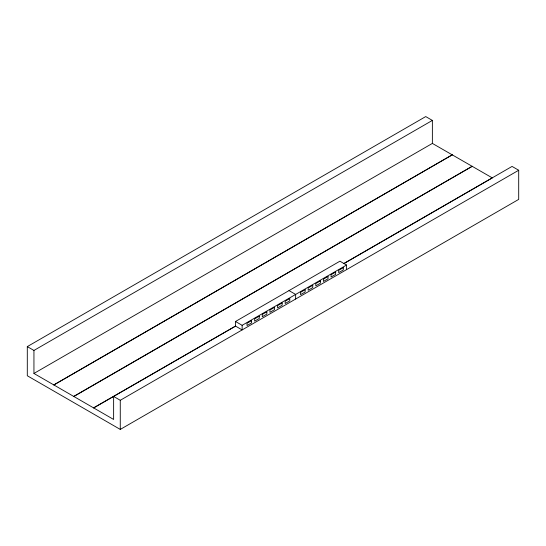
<?xml version="1.0" encoding="UTF-8"?>
<svg xmlns="http://www.w3.org/2000/svg" width="546" height="546" viewBox="0 0 546 546"><rect width="100%" height="100%" fill="white"/><g stroke="black" fill="none" stroke-linecap="round" stroke-linejoin="round"><path stroke-width="0.82" d="M472.263 166.312L73.717 396.41M432.371 143.414L432.371 120.413L33.941 350.443L33.941 373.45L432.371 143.414L492.103 177.784M53.904 384.862L452.293 154.811M472.181 166.277L73.853 396.492M343.618 263.67L512.059 166.421L518.7 170.25L518.7 199.392L120.27 429.422L27.3 375.75L27.3 346.608L425.73 116.578L432.371 120.413M346.567 265.035L242.137 325.32L242.137 329.921L235.497 326.092L235.497 321.492L339.926 261.2L346.567 265.035L346.567 269.635M235.497 326.092L93.714 407.923M235.442 326.201L93.666 407.814M343.905 263.582L492.205 177.962M33.941 373.45L113.629 419.458L113.629 396.451L120.27 400.286L518.7 170.25M289.005 290.595L295.645 294.43L295.645 299.031M235.497 321.492L242.137 325.32M27.3 346.608L33.941 350.443M452.231 154.873L53.877 384.937M120.27 400.286L120.27 429.422M251.61 320.604L247.017 323.252L247.024 325.553L251.617 322.898L251.61 320.604M259.241 316.195L254.648 318.85L254.654 321.144L259.248 318.495L259.241 316.195M266.871 311.793L262.285 314.441L262.285 316.741L266.878 314.087L266.871 311.793M274.501 307.384L269.915 310.039L269.915 312.332L274.508 309.684L274.501 307.384M282.132 302.982L277.545 305.63L277.545 307.93L282.139 305.275L282.132 302.982M289.762 298.573L285.176 301.228L285.176 303.521L289.769 300.873L289.762 298.573M305.125 289.708L300.532 292.363L300.532 294.656L305.125 292.008L305.125 289.708M312.756 285.305L308.162 287.954L308.162 290.254L312.756 287.599L312.756 285.305M320.386 280.897L315.793 283.551L315.793 285.845L320.386 283.197L320.386 280.897M328.016 276.494L323.423 279.142L323.423 281.443L328.016 278.788L328.016 276.494M335.647 272.085L331.053 274.74L331.053 277.034L335.647 274.385L335.647 272.085M343.277 267.683L338.684 270.331L338.684 272.631L343.277 269.977L343.277 267.683"/></g></svg>
